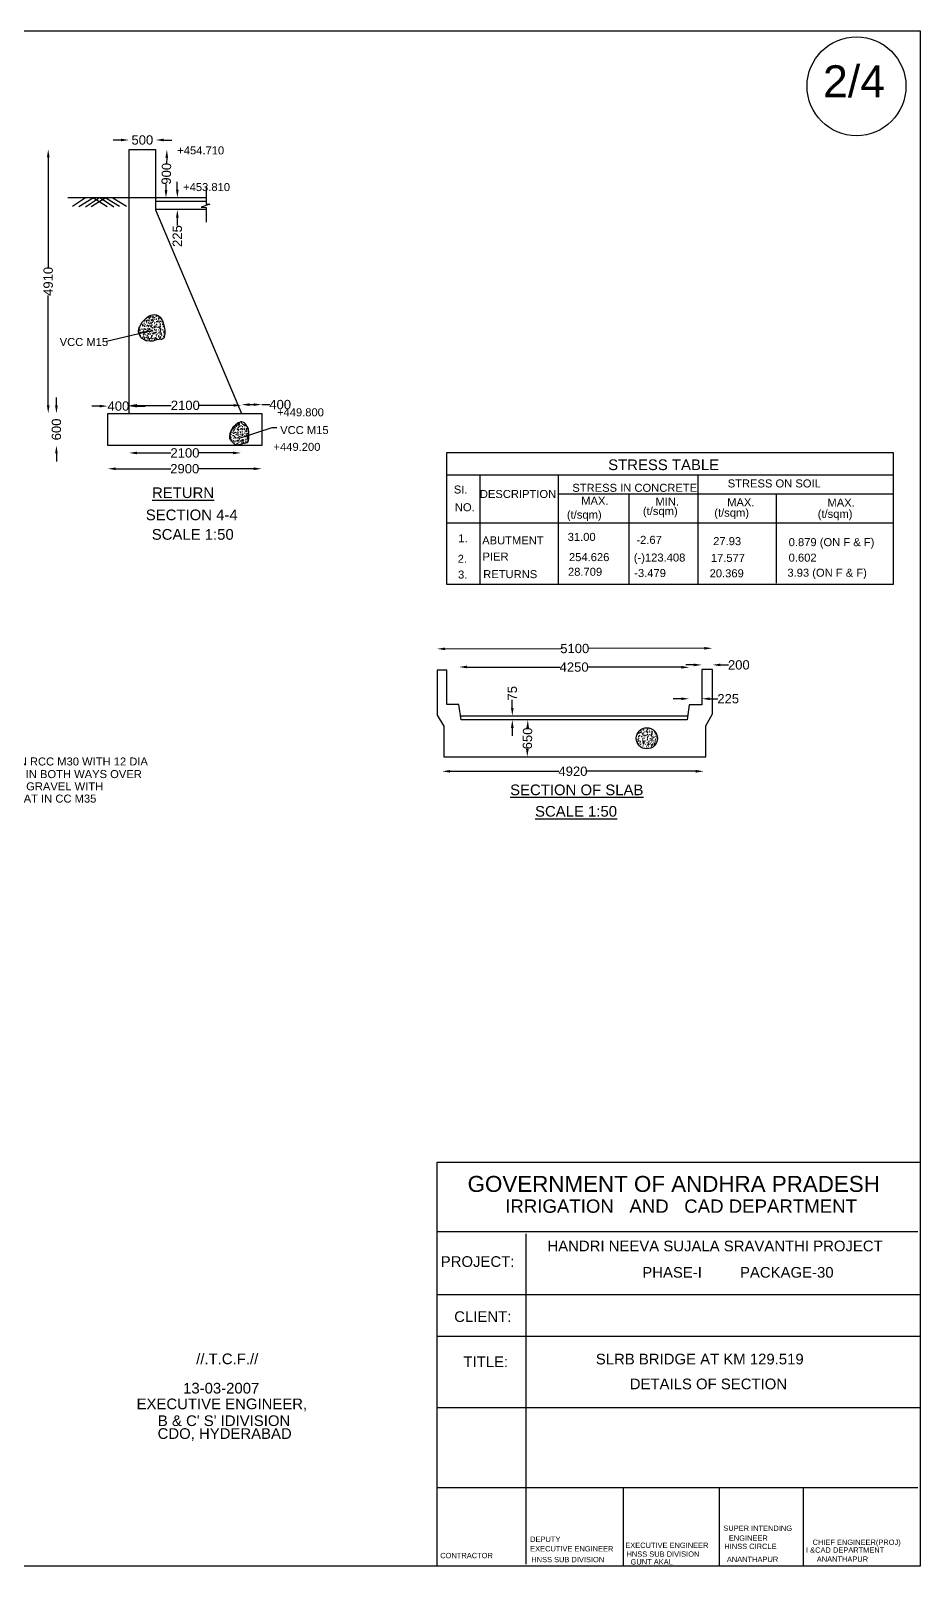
# Model space of a CAD drawing. Header units: millimetres. Extents: x 1649 to 41307, y 1162 to 29945.
# Drawn here: x 24627 to 41307, y 1162 to 29945 of the extents above; entities that cross this region are included whole.
import ezdxf

# ---------------------------------------------------------------- set-up
doc = ezdxf.new("R2010")
doc.units = ezdxf.units.MM
doc.header["$MEASUREMENT"] = 0
for name, color, linetype in [('DIMENSION', 7, 'Continuous'), ('DRAWING', 7, 'Continuous'), ('TEXT', 7, 'Continuous')]:
    doc.layers.add(name, color=color, linetype=linetype)
doc.styles.get("Standard").update_dxf_attribs({"font": 'arial.ttf'})
doc.dimstyles.get("Standard").update_dxf_attribs({"dimtxt": 175, "dimasz": 150, "dimexe": 0.18, "dimexo": 0.0625, "dimgap": 0.09, "dimtad": 0, "dimdec": 0, "dimzin": 0, "dimdsep": 46, "dimtxsty": 'Standard', "dimcen": 0.09, "dimse1": 1, "dimse2": 1, "dimadec": 0, "dimazin": 0, "dimtfac": 1, "dimtdec": 0, "dimtofl": 0, "dimtmove": 0, "dimatfit": 3, "dimfxl": 1, "dimtolj": 1, "dimtzin": 0, "dimarcsym": 0})
pattern_1 = [(50, (0, 0), (107.58903, -9.41282), [11.25, -123.75]), (355, (0, 0), (-20.8127, 112.82882), [9, -99]), (100.45144, (8.97, -0.78), (86.77633, 103.416), [9.56103, -105.17132]), (46.1842, (0, 30), (160.0862, -24.8279), [16.875, -185.625]), (96.63564, (13.34, 27.93), (140.1993, 146.1178), [14.34155, -157.75706]), (351.18416, (0, 30), (140.1993, 146.1178), [13.5, -148.5]), (21, (15, 22.5), (89.53606, -60.39283), [11.25, -123.75]), (326, (15, 22.5), (36.4973, 108.7725), [9, -99]), (71.45144, (22.46, 17.47), (126.03336, 48.37967), [9.56103, -105.17132]), (37.5, (0, 0), (1.823978, 49.934078), [0, -97.8, 0, -100.5, 0, -99.375]), (7.5, (0, 0), (39.46043, 59.16176), [0, -57.3, 0, -95.55, 0, -37.875]), (327.5, (-33.45, 0), (80.073365, -3.38323), [0, -37.5, 0, -117, 0, -155.25]), (317.5, (-48.45, 0), (87.47793, 15.01575), [0, -48.75, 0, -77.7, 0, -110.25])]

# ---------------------------------------------------------------- blocks, each defined once
blk = doc.blocks.new('*D23')
at = {"layer": 'Defpoints', "color": 0, "transparency": 16777216}
for p in [(26469, 22021), (28569, 22030), (28569, 22021)]:
    blk.add_point(p, dxfattribs=at)
at = {"layer": 'DIMENSION', "color": 0, "lineweight": -2, "transparency": 16777216}
for p, q in [((26619, 22030), (27256, 22030)), ((28419, 22030), (27782, 22030))]:
    blk.add_line(p, q, dxfattribs=at)
at = {"layer": 'DIMENSION', "color": 0, "transparency": 16777216}
for points in [[(26619, 22055), (26619, 22005), (26469, 22030)], [(28419, 22055), (28419, 22005), (28569, 22030)]]:
    blk.add_solid(points, dxfattribs=at)
at = {"layer": 'DIMENSION', "color": 0, "transparency": 16777216, "insert": (27519, 22030), "char_height": 175, "attachment_point": 5}
blk.add_mtext('\\A1;2100', dxfattribs=at)
blk = doc.blocks.new('*D24')
at = {"layer": 'Defpoints', "color": 0, "transparency": 16777216}
for p in [(26071, 22170), (28958, 22170), (28958, 21734)]:
    blk.add_point(p, dxfattribs=at)
at = {"layer": 'DIMENSION', "color": 0, "lineweight": -2, "transparency": 16777216}
for p, q in [((26221, 21734), (27252, 21734)), ((28808, 21734), (27777, 21734))]:
    blk.add_line(p, q, dxfattribs=at)
at = {"layer": 'DIMENSION', "color": 0, "transparency": 16777216}
for points in [[(26221, 21759), (26221, 21709), (26071, 21734)], [(28808, 21759), (28808, 21709), (28958, 21734)]]:
    blk.add_solid(points, dxfattribs=at)
at = {"layer": 'DIMENSION', "color": 0, "transparency": 16777216, "insert": (27515, 21734), "char_height": 175, "attachment_point": 5}
blk.add_mtext('\\A1;2900', dxfattribs=at)
blk = doc.blocks.new('*D25')
at = {"layer": 'Defpoints', "color": 0, "transparency": 16777216}
for p in [(26071, 22772), (26471, 22908), (26471, 22772)]:
    blk.add_point(p, dxfattribs=at)
at = {"layer": 'DIMENSION', "color": 0, "lineweight": -2, "transparency": 16777216}
for p, q in [((25921, 22908), (25771, 22908)), ((26621, 22908), (26771, 22908))]:
    blk.add_line(p, q, dxfattribs=at)
at = {"layer": 'DIMENSION', "color": 0, "transparency": 16777216}
for points in [[(25921, 22933), (25921, 22883), (26071, 22908)], [(26621, 22933), (26621, 22883), (26471, 22908)]]:
    blk.add_solid(points, dxfattribs=at)
at = {"layer": 'DIMENSION', "color": 0, "transparency": 16777216, "insert": (26271, 22908), "char_height": 175, "attachment_point": 5}
blk.add_mtext('\\A1;400', dxfattribs=at)
blk = doc.blocks.new('*D26')
at = {"layer": 'Defpoints', "color": 0, "transparency": 16777216}
for p in [(26471, 22772), (28580, 22922), (28580, 22772)]:
    blk.add_point(p, dxfattribs=at)
at = {"layer": 'DIMENSION', "color": 0, "lineweight": -2, "transparency": 16777216}
for p, q in [((26621, 22922), (27263, 22922)), ((28430, 22922), (27788, 22922))]:
    blk.add_line(p, q, dxfattribs=at)
at = {"layer": 'DIMENSION', "color": 0, "transparency": 16777216}
for points in [[(26621, 22947), (26621, 22897), (26471, 22922)], [(28430, 22947), (28430, 22897), (28580, 22922)]]:
    blk.add_solid(points, dxfattribs=at)
at = {"layer": 'DIMENSION', "color": 0, "transparency": 16777216, "insert": (27526, 22922), "char_height": 175, "attachment_point": 5}
blk.add_mtext('\\A1;2100', dxfattribs=at)
blk = doc.blocks.new('*D27')
at = {"layer": 'Defpoints', "color": 0, "transparency": 16777216}
for p in [(28580, 22772), (28958, 22936), (28958, 22772)]:
    blk.add_point(p, dxfattribs=at)
at = {"layer": 'DIMENSION', "color": 0, "lineweight": -2, "transparency": 16777216}
for p, q in [((28730, 22936), (28808, 22936)), ((28958, 22936), (29108, 22936))]:
    blk.add_line(p, q, dxfattribs=at)
at = {"layer": 'DIMENSION', "color": 0, "transparency": 16777216}
for points in [[(28730, 22961), (28730, 22911), (28580, 22936)], [(28808, 22961), (28808, 22911), (28958, 22936)]]:
    blk.add_solid(points, dxfattribs=at)
at = {"layer": 'DIMENSION', "color": 0, "transparency": 16777216, "insert": (29305, 22936), "char_height": 175, "attachment_point": 5}
blk.add_mtext('\\A1;400', dxfattribs=at)
blk = doc.blocks.new('*D28')
at = {"layer": 'Defpoints', "color": 0, "transparency": 16777216}
for p in [(25109, 22772), (26071, 22772), (26071, 22170)]:
    blk.add_point(p, dxfattribs=at)
at = {"layer": 'DIMENSION', "color": 0, "lineweight": -2, "transparency": 16777216}
for p, q in [((25109, 22922), (25109, 23072)), ((25109, 22020), (25109, 21870))]:
    blk.add_line(p, q, dxfattribs=at)
at = {"layer": 'DIMENSION', "color": 0, "transparency": 16777216}
for points in [[(25084, 22922), (25134, 22922), (25109, 22772)], [(25084, 22020), (25134, 22020), (25109, 22170)]]:
    blk.add_solid(points, dxfattribs=at)
at = {"layer": 'DIMENSION', "color": 0, "transparency": 16777216, "insert": (25109, 22471), "char_height": 175, "attachment_point": 5, "rotation": 90}
blk.add_mtext('\\A1;600', dxfattribs=at)
blk = doc.blocks.new('*D29')
at = {"layer": 'Defpoints', "color": 0, "transparency": 16777216}
for p in [(24955, 27720), (26471, 27720), (26471, 22772)]:
    blk.add_point(p, dxfattribs=at)
at = {"layer": 'DIMENSION', "color": 0, "lineweight": -2, "transparency": 16777216}
for p, q in [((24955, 27570), (24955, 25511)), ((24955, 22922), (24955, 24981))]:
    blk.add_line(p, q, dxfattribs=at)
at = {"layer": 'DIMENSION', "color": 0, "transparency": 16777216}
for points in [[(24930, 27570), (24980, 27570), (24955, 27720)], [(24930, 22922), (24980, 22922), (24955, 22772)]]:
    blk.add_solid(points, dxfattribs=at)
at = {"layer": 'DIMENSION', "color": 0, "transparency": 16777216, "insert": (24955, 25246), "char_height": 175, "attachment_point": 5, "rotation": 90}
blk.add_mtext('\\A1;4910', dxfattribs=at)
blk = doc.blocks.new('*D30')
at = {"layer": 'Defpoints', "color": 0, "transparency": 16777216}
for p in [(26471, 27720), (26970, 27896), (26970, 27720)]:
    blk.add_point(p, dxfattribs=at)
at = {"layer": 'DIMENSION', "color": 0, "lineweight": -2, "transparency": 16777216}
for p, q in [((26321, 27896), (26171, 27896)), ((27120, 27896), (27270, 27896))]:
    blk.add_line(p, q, dxfattribs=at)
at = {"layer": 'DIMENSION', "color": 0, "transparency": 16777216}
for points in [[(26321, 27921), (26321, 27871), (26471, 27896)], [(27120, 27921), (27120, 27871), (26970, 27896)]]:
    blk.add_solid(points, dxfattribs=at)
at = {"layer": 'DIMENSION', "color": 0, "transparency": 16777216, "insert": (26720, 27896), "char_height": 175, "attachment_point": 5}
blk.add_mtext('\\A1;500', dxfattribs=at)
blk = doc.blocks.new('*D31')
at = {"layer": 'Defpoints', "color": 0, "transparency": 16777216}
for p in [(26970, 27720), (26951, 26814), (27162, 26810)]:
    blk.add_point(p, dxfattribs=at)
at = {"layer": 'DIMENSION', "color": 0, "lineweight": -2, "transparency": 16777216}
for p, q in [((27177, 27566), (27175, 27456)), ((27165, 26960), (27167, 27070))]:
    blk.add_line(p, q, dxfattribs=at)
at = {"layer": 'DIMENSION', "color": 0, "transparency": 16777216}
for points in [[(27152, 27566), (27202, 27565), (27181, 27716)], [(27140, 26960), (27190, 26959), (27162, 26810)]]:
    blk.add_solid(points, dxfattribs=at)
at = {"layer": 'DIMENSION', "color": 0, "transparency": 16777216, "insert": (27171, 27263), "char_height": 175, "attachment_point": 5, "rotation": 88.7972}
blk.add_mtext('\\A1;900', dxfattribs=at)
blk = doc.blocks.new('*D32')
at = {"layer": 'Defpoints', "color": 0, "transparency": 16777216}
for p in [(27401, 26814), (27376, 26592), (27401, 26592)]:
    blk.add_point(p, dxfattribs=at)
at = {"layer": 'DIMENSION', "color": 0, "lineweight": -2, "transparency": 16777216}
for p, q in [((27376, 26964), (27376, 27114)), ((27376, 26442), (27376, 26292))]:
    blk.add_line(p, q, dxfattribs=at)
at = {"layer": 'DIMENSION', "color": 0, "transparency": 16777216}
for points in [[(27351, 26964), (27401, 26964), (27376, 26814)], [(27351, 26442), (27401, 26442), (27376, 26592)]]:
    blk.add_solid(points, dxfattribs=at)
at = {"layer": 'DIMENSION', "color": 0, "transparency": 16777216, "insert": (27376, 26096), "char_height": 175, "attachment_point": 5, "rotation": 90}
blk.add_mtext('\\A1;225', dxfattribs=at)
blk = doc.blocks.new('*D33')
at = {"layer": 'Defpoints', "color": 0, "transparency": 16777216}
for p in [(32340, 16492), (37248, 16492), (37248, 16063)]:
    blk.add_point(p, dxfattribs=at)
at = {"layer": 'DIMENSION', "color": 0, "lineweight": -2, "transparency": 16777216}
for p, q in [((32490, 16063), (34529, 16063)), ((37098, 16063), (35058, 16063))]:
    blk.add_line(p, q, dxfattribs=at)
at = {"layer": 'DIMENSION', "color": 0, "transparency": 16777216}
for points in [[(32490, 16088), (32490, 16038), (32340, 16063)], [(37098, 16088), (37098, 16038), (37248, 16063)]]:
    blk.add_solid(points, dxfattribs=at)
at = {"layer": 'DIMENSION', "color": 0, "transparency": 16777216, "insert": (34794, 16063), "char_height": 175, "attachment_point": 5}
blk.add_mtext('\\A1;4920', dxfattribs=at)
blk = doc.blocks.new('*D34')
at = {"layer": 'Defpoints', "color": 0, "transparency": 16777216}
for p in [(33867, 17026), (33856, 16335), (33937, 16333)]:
    blk.add_point(p, dxfattribs=at)
at = {"layer": 'DIMENSION', "color": 0, "lineweight": -2, "transparency": 16777216}
for p, q in [((33945, 16875), (33945, 16873)), ((33939, 16483), (33939, 16485))]:
    blk.add_line(p, q, dxfattribs=at)
at = {"layer": 'DIMENSION', "color": 0, "transparency": 16777216}
for points in [[(33920, 16875), (33970, 16874), (33948, 17025)], [(33914, 16484), (33964, 16483), (33937, 16333)]]:
    blk.add_solid(points, dxfattribs=at)
at = {"layer": 'DIMENSION', "color": 0, "transparency": 16777216, "insert": (33942, 16679), "char_height": 175, "attachment_point": 5, "rotation": 89.0856}
blk.add_mtext('\\A1;650', dxfattribs=at)
blk = doc.blocks.new('*D35')
at = {"layer": 'Defpoints', "color": 0, "transparency": 16777216}
for p in [(33657, 17100), (33718, 17100), (33718, 17026)]:
    blk.add_point(p, dxfattribs=at)
at = {"layer": 'DIMENSION', "color": 0, "lineweight": -2, "transparency": 16777216}
for p, q in [((33657, 17250), (33657, 17400)), ((33657, 16876), (33657, 16726))]:
    blk.add_line(p, q, dxfattribs=at)
at = {"layer": 'DIMENSION', "color": 0, "transparency": 16777216}
for points in [[(33632, 17250), (33682, 17250), (33657, 17100)], [(33632, 16876), (33682, 16876), (33657, 17026)]]:
    blk.add_solid(points, dxfattribs=at)
at = {"layer": 'DIMENSION', "color": 0, "transparency": 16777216, "insert": (33657, 17526), "char_height": 175, "attachment_point": 5, "rotation": 90}
blk.add_mtext('\\A1;75', dxfattribs=at)
blk = doc.blocks.new('*D36')
at = {"layer": 'Defpoints', "color": 0, "transparency": 16777216}
for p in [(37209, 17969), (37409, 18057), (37409, 17969)]:
    blk.add_point(p, dxfattribs=at)
at = {"layer": 'DIMENSION', "color": 0, "lineweight": -2, "transparency": 16777216}
for p, q in [((37059, 18057), (36909, 18057)), ((37559, 18057), (37709, 18057))]:
    blk.add_line(p, q, dxfattribs=at)
at = {"layer": 'DIMENSION', "color": 0, "transparency": 16777216}
for points in [[(37059, 18082), (37059, 18032), (37209, 18057)], [(37559, 18082), (37559, 18032), (37409, 18057)]]:
    blk.add_solid(points, dxfattribs=at)
at = {"layer": 'DIMENSION', "color": 0, "transparency": 16777216, "insert": (37904, 18057), "char_height": 175, "attachment_point": 5}
blk.add_mtext('\\A1;200', dxfattribs=at)
blk = doc.blocks.new('*D37')
at = {"layer": 'Defpoints', "color": 0, "transparency": 16777216}
for p in [(36976, 18013), (32656, 17317), (36975, 17312)]:
    blk.add_point(p, dxfattribs=at)
at = {"layer": 'DIMENSION', "color": 0, "lineweight": -2, "transparency": 16777216}
for p, q in [((32807, 18018), (34552, 18016)), ((36826, 18013), (35081, 18015))]:
    blk.add_line(p, q, dxfattribs=at)
at = {"layer": 'DIMENSION', "color": 0, "transparency": 16777216}
for points in [[(32807, 18043), (32807, 17993), (32657, 18018)], [(36826, 18038), (36826, 17988), (36976, 18013)]]:
    blk.add_solid(points, dxfattribs=at)
at = {"layer": 'DIMENSION', "color": 0, "transparency": 16777216, "insert": (34816, 18016), "char_height": 175, "attachment_point": 5, "rotation": 359.9242}
blk.add_mtext('\\A1;4250', dxfattribs=at)
blk = doc.blocks.new('*D38')
at = {"layer": 'Defpoints', "color": 0, "transparency": 16777216}
for p in [(36975, 17312), (37209, 17423), (37209, 17312)]:
    blk.add_point(p, dxfattribs=at)
at = {"layer": 'DIMENSION', "color": 0, "lineweight": -2, "transparency": 16777216}
for p, q in [((36825, 17423), (36675, 17423)), ((37359, 17423), (37509, 17423))]:
    blk.add_line(p, q, dxfattribs=at)
at = {"layer": 'DIMENSION', "color": 0, "transparency": 16777216}
for points in [[(36825, 17448), (36825, 17398), (36975, 17423)], [(37359, 17448), (37359, 17398), (37209, 17423)]]:
    blk.add_solid(points, dxfattribs=at)
at = {"layer": 'DIMENSION', "color": 0, "transparency": 16777216, "insert": (37705, 17423), "char_height": 175, "attachment_point": 5}
blk.add_mtext('\\A1;225', dxfattribs=at)
blk = doc.blocks.new('*D39')
at = {"layer": 'Defpoints', "color": 0, "transparency": 16777216}
for p in [(37408, 18369), (32250, 17667), (37409, 17678)]:
    blk.add_point(p, dxfattribs=at)
at = {"layer": 'DIMENSION', "color": 0, "lineweight": -2, "transparency": 16777216}
for p, q in [((32398, 18358), (34567, 18363)), ((37258, 18369), (35089, 18364))]:
    blk.add_line(p, q, dxfattribs=at)
at = {"layer": 'DIMENSION', "color": 0, "transparency": 16777216}
for points in [[(32398, 18383), (32398, 18333), (32248, 18358)], [(37258, 18394), (37258, 18344), (37408, 18369)]]:
    blk.add_solid(points, dxfattribs=at)
at = {"layer": 'DIMENSION', "color": 0, "transparency": 16777216, "insert": (34828, 18364), "char_height": 175, "attachment_point": 5, "rotation": 0.1269}
blk.add_mtext('\\A1;5100', dxfattribs=at)

msp = doc.modelspace()

# ---------------------------------------------------------------- hatches: boundary and pattern name
at = {"layer": 'DRAWING'}
h = msp.add_hatch(dxfattribs=at)
h.set_pattern_fill('AR-CONC', color=256, scale=15)
h.set_pattern_definition(pattern_1)
h.paths.add_polyline_path([(27125.3, 24423.8), (27098.5, 24507), (27056.1, 24577.5), (27020.8, 24600.1), (26979.8, 24618.5), (26938.9, 24624.1), (26876.7, 24612.8), (26831.5, 24590.2), (26794.8, 24553.6), (26710.1, 24477.4), (26676.2, 24413.9), (26666.3, 24399.8), (26652.2, 24357.4), (26646.5, 24315.1), (26656.4, 24270), (26671.9, 24233.3), (26697.4, 24191), (26736.9, 24159.9), (26790.6, 24128.9), (26862.6, 24123.2), (26919.1, 24126.1), (26988.3, 24151.5), (27091.4, 24162.7), (27122.5, 24183.9), (27138, 24223.4), (27140.8, 24264.3), (27142.2, 24329.2)])
h = msp.add_hatch(dxfattribs=at)
h.set_pattern_fill('AR-CONC', color=256, scale=15)
h.set_pattern_definition(pattern_1)
h.paths.add_polyline_path([(28718.8, 22388.3), (28718.8, 22423.5), (28708.2, 22476.2), (28690.6, 22522), (28680.1, 22532.5), (28658.9, 22564.2), (28644.9, 22588.8), (28616.7, 22602.9), (28588.5, 22613.4), (28563.9, 22613.4), (28539.2, 22599.3), (28518.1, 22595.8), (28419.5, 22504.4), (28384.3, 22455.1), (28359.7, 22388.3), (28352.6, 22349.6), (28356.1, 22303.9), (28373.8, 22275.8), (28387.8, 22258.2), (28419.5, 22223), (28447.7, 22194.9), (28497, 22184.3), (28606.1, 22208.9), (28690.6, 22226.5), (28708.2, 22258.2), (28715.3, 22307.4), (28715.3, 22346.1)])
h = msp.add_hatch(dxfattribs=at)
h.set_pattern_fill('AR-CONC', color=256, scale=15)
h.set_pattern_definition(pattern_1)
h.paths.add_polyline_path([(35982.3, 16681.2, 1), (36377.7, 16681.2, 1)])

# ---------------------------------------------------------------- linework, layer by layer
msp.add_circle((40111, 28903.5), 927)
for points in [[(26471.2, 22771.7), (26471.2, 27720.3), (26969.8, 27720.3), (26969.8, 26586.7), (28579.8, 22771.7)], [(27913.9, 26814), (25323.9, 26814)], [(25656.4, 26814), (25410.7, 26650.8)], [(25807.3, 26814), (25526.8, 26645)], [(25915.7, 26814), (25656.4, 26639.2)], [(26033.7, 26814), (25762.8, 26643.1)], [(25807.3, 26814), (26060.8, 26648.9)], [(25935, 26814), (26186.5, 26643.1)], [(26033.7, 26814), (26292.9, 26654.7)], [(26167.2, 26814), (26422.5, 26654.7)], [(27913.9, 27016.3), (27913.9, 26696.2), (27984.3, 26696.2), (27822.1, 26635.7), (27913.9, 26629.8), (27917.8, 26356.6)], [(27913.9, 26745), (26969.8, 26745)], [(27914.5, 26591.6), (26969.8, 26591.6)], [(32375.8, 16334.6), (37283.6, 16334.6), (37283.6, 16917.4), (37409.4, 17140.2), (37409.4, 17968.7), (37209.2, 17968.7), (37209.2, 17311.6), (36974.7, 17311.6), (36934.7, 17025.9), (32696.1, 17025.9), (32656.1, 17317.3), (32427.3, 17317.3), (32427.3, 17957.3), (32250, 17957.3), (32250, 17117.4), (32375.8, 16911.7), (32375.8, 16334.6)], [(32685.9, 17100.4), (36945.1, 17100.4)]]:
    msp.add_lwpolyline(points, dxfattribs=at)
for points in [[(26676.2, 24413.9), (26710.1, 24477.4), (26794.8, 24553.6), (26831.5, 24590.2), (26876.7, 24612.8), (26938.9, 24624.1), (26979.8, 24618.5), (27020.8, 24600.1), (27056.1, 24577.5), (27098.5, 24507), (27125.3, 24423.8), (27142.2, 24329.2), (27140.8, 24264.3), (27138, 24223.4), (27122.5, 24183.9), (27091.4, 24162.7), (26988.3, 24151.5), (26919.1, 24126.1), (26862.6, 24123.2), (26790.6, 24128.9), (26736.9, 24159.9), (26697.4, 24191), (26671.9, 24233.3), (26656.4, 24270), (26646.5, 24315.1), (26652.2, 24357.4), (26666.3, 24399.8)], [(26071.1, 22771.7), (28958.2, 22771.7), (28958.2, 22170.3), (26071.1, 22170.3)], [(28518.1, 22595.8), (28419.5, 22504.4), (28384.3, 22455.1), (28359.7, 22388.3), (28352.6, 22349.6), (28356.1, 22303.9), (28373.8, 22275.8), (28387.8, 22258.2), (28419.5, 22223), (28447.7, 22194.9), (28497, 22184.3), (28606.1, 22208.9), (28690.6, 22226.5), (28708.2, 22258.2), (28715.3, 22307.4), (28715.3, 22346.1), (28718.8, 22388.3), (28718.8, 22423.5), (28708.2, 22476.2), (28690.6, 22522), (28680.1, 22532.5), (28658.9, 22564.2), (28644.9, 22588.8), (28616.7, 22602.9), (28588.5, 22613.4), (28563.9, 22613.4), (28539.2, 22599.3)]]:
    msp.add_lwpolyline(points, close=True, dxfattribs=at)
msp.add_circle((36180, 16681.2), 197.7, dxfattribs=at)
at = {"layer": 'TEXT'}
for p, q in [((32431.4, 21619.7), (40795, 21619.7)), ((33050.3, 21603.8), (33050.3, 19576.4)), ((34517.1, 21618.5), (34517.1, 19567.5)), ((37134.9, 21620.8), (37134.9, 19556.3)), ((34518.7, 21264), (40789, 21264)), ((35841.9, 21260.8), (35841.9, 19569.6)), ((38603, 21257.2), (38603, 19589.4)), ((32430.5, 20719.3), (40785, 20719.3)), ((32241.3, 7434.6), (41263, 7434.6)), ((33911.1, 7394.6), (33911.1, 1202.5)), ((32248.8, 6256.2), (41297.8, 6256.2)), ((32243.3, 5475.1), (41307.1, 5475.1)), ((32239.8, 4136), (41292, 4136)), ((32250.9, 2637.8), (41259.7, 2637.8)), ((35735.8, 2638.4), (35735.8, 1173.8)), ((37534.8, 2635.3), (37534.8, 1165)), ((39110.4, 2622.3), (39110.4, 1165.2))]:
    msp.add_line(p, q, dxfattribs=at)
for points in [[(41304.5, 1162.1), (1649.2, 1162.1), (1649.2, 29944.5), (41304.5, 29944.5)], [(32429.2, 22037.5), (40799.8, 22037.5), (40799.8, 19566.6), (32429.2, 19566.6)], [(32245.5, 8735.1), (41304.5, 8735.1), (41304.5, 1162.1), (32245.5, 1162.1)]]:
    msp.add_lwpolyline(points, close=True, dxfattribs=at)

# ---------------------------------------------------------------- texts
for s, height, p in [('2/4', 600, (39482.1, 28696.5)), ('+454.710', 150, (27374.9, 27626.4)), ('+453.810', 150, (27484.4, 26938.7)), ('VCC M15', 150, (25169.9, 24035)), ('+449.800', 150, (29244.7, 22717.2)), ('VCC M15', 150, (29304.2, 22384.4)), ('+449.200', 150, (29179.3, 22069.3)), ('STRESS TABLE', 200, (35454.6, 21708.7)), ('    %%URETURN', 200, (26591.2, 21185.1)), ('     SI.', 150, (32269.9, 21270.1)), ('DESCRIPTION', 150, (33048.3, 21186.4)), ('STRESS IN CONCRETE', 150, (34782.7, 21301.9)), ('STRESS ON SOIL', 150, (37695.6, 21383.7)), ('     NO.', 150, (32288.4, 20937.6)), ('MAX.', 150, (34949.5, 21058.2)), ('(t/sqm)', 150, (36105.8, 20866.3)), ('MIN.', 150, (36339.9, 21045.1)), ('MAX.', 150, (37685.2, 21030.4)), ('MAX.', 150, (39565.9, 21023.1)), ('     SECTION 4-4', 200, (26396.9, 20769.7)), ('(t/sqm)', 150, (34680.6, 20798.8)), ('(t/sqm)', 150, (37444.1, 20835.9)), ('(t/sqm)', 150, (39383.6, 20813.9)), ('      SCALE 1:50', 200, (26430.8, 20403.4)), ('     1.', 150, (32353.1, 20355.8)), (' ABUTMENT', 150, (33033.8, 20316.6)), ('  31.00', 150, (34578.6, 20382)), ('-2.67', 150, (35983.5, 20326.3)), ('27.93', 150, (37422.9, 20302.4)), ('0.879 (ON F & F)', 150, (38839.2, 20283.3)), (' PIER', 150, (33040.3, 20012.9)), ('    254.626', 150, (34486.9, 20002.8)), ('(-)123.408', 150, (35934.8, 19994.9)), ('     2.', 150, (32341.4, 19971.1)), ('   28.709', 150, (34526.2, 19728.1)), ('17.577', 150, (37379.6, 19988.7)), ('   3.93 (ON F & F)', 150, (38640.4, 19710.4)), ('   0.602', 150, (38663.3, 19993)), ('      3.', 150, (32290.8, 19675.7)), (' RETURNS', 150, (33053.2, 19683.4)), ('-3.479', 150, (35943.3, 19704.4)), ('20.369', 150, (37356.7, 19699.3)), ('150 THICK APPROACH SLAB IN RCC M30 WITH 12 DIA', 150, (21421.6, 16172.1)), ('225 THICK WELL COMPACTED GRAVEL WITH', 150, (21421.6, 15706.2)), ('@150 C/C ON  TOP & BOTTOM IN BOTH WAYS OVER', 150, (21421.6, 15935.9)), ('50-100-50 THICK WEARING COAT IN CC M35', 150, (21421.6, 15476.6)), ('%%USECTION OF SLAB', 200, (33616.2, 15615.5)), ('        %%USCALE 1:50', 200, (33462.2, 15213)), ('GOVERNMENT OF ANDHRA PRADESH', 300, (32818.6, 8179.3)), ('IRRIGATION   AND   CAD DEPARTMENT', 250, (33523.9, 7787.7)), ('HANDRI NEEVA SUJALA SRAVANTHI PROJECT', 200, (34315.6, 7066.1)), ('                        PROJECT:', 200, (30452.5, 6773.8)), ('                   PHASE-I', 200, (34619.5, 6571.9)), ('                 PACKAGE-30', 200, (36607, 6571.9)), ('                          CLIENT:', 200, (30549.9, 5741.4)), ('//.T.C.F.//', 200, (27729.6, 4950.2)), ('TITLE:', 200, (32740.1, 4895.7)), ('               SLRB BRIDGE AT KM 129.519', 200, (34058.8, 4946.5)), ('                             DETAILS OF SECTION', 200, (33608.8, 4480.1)), ('13-03-2007', 200, (27484, 4400.5)), ('EXECUTIVE ENGINEER,', 200, (26612.4, 4106)), ('CDO, HYDERABAD', 200, (27006, 3550)), ("B & C' S' IDIVISION", 200, (27011.5, 3791)), ('SUPER INTENDING', 100, (37614.2, 1825.2)), ('ENGINEER', 100, (37717.7, 1640.7)), ('DEPUTY', 100, (33991.9, 1619.1)), ('EXECUTIVE ENGINEER', 100, (33991.9, 1440.7)), ('EXECUTIVE ENGINEER', 100, (35775.2, 1506)), ('HNSS SUB DIVISION', 100, (35798.3, 1341.1)), ('HINSS CIRCLE', 100, (37633.6, 1485.6)), ('I &CAD DEPARTMENT', 100, (39164.2, 1416.7)), ('CHIEF ENGINEER(PROJ)', 100, (39286.8, 1562.8)), ('                        CONTRACTOR', 100, (31375.5, 1313.3)), ('HNSS SUB DIVISION', 100, (34013.4, 1237.9)), ('GUNT AKAL', 100, (35874.8, 1195.9)), ('   ANANTHAPUR', 100, (37563.3, 1242)), ('ANANTHAPUR', 100, (39366.2, 1245.9))]:
    msp.add_text(s, height=height, dxfattribs=at).set_placement(p)

# ---------------------------------------------------------------- dimensions: what is measured, and where the dimension line sits
at = {"layer": 'DIMENSION'}
for p1, p2, distance, text, picture, middle in [((26471.2, 27720.3), (26969.8, 27720.3), 175.6, '500', '*D30', (26720.5, 27895.8)), ((26471.2, 22771.7), (26471.2, 27720.3), 1515.8, '4910', '*D29', (24955.3, 25246)), ((26969.8, 27720.3), (26950.8, 26814), 210.8, '900', '*D31', (27171, 27262.7)), ((27401.4, 26814), (27401.4, 26591.6), -25, '225', '*D32', (27376.4, 26096)), ((26071.1, 22170.3), (26071.1, 22771.7), 961.7, '600', '*D28', (25109.4, 22471)), ((26471.2, 22771.7), (28579.8, 22771.7), 150.2, '2100', '*D26', (27525.5, 22921.9)), ((28579.8, 22771.7), (28958.2, 22771.7), 164.3, '400', '*D27', (29304.9, 22936)), ((26071.1, 22170.3), (28958.2, 22170.3), -436, '2900', '*D24', (27514.7, 21734.2)), ((26468.6, 22020.6), (28569.5, 22020.6), 9.4, '2100', '*D23', (27519, 22030)), ((32249.9, 17666.8), (37409.4, 17678.2), 691.3, '5100', '*D39', (34828.1, 18363.8)), ((32656.1, 17317.3), (36974.7, 17311.6), 701.1, '4250', '*D37', (34816.3, 18015.5)), ((33718.1, 17025.9), (33718.1, 17100.4), 60.7, '75', '*D35', (33657.4, 17525.8)), ((36974.7, 17311.6), (37209.2, 17311.6), 111.7, '225', '*D38', (37704.8, 17423.3)), ((33867.2, 17025.9), (33856.1, 16334.6), 80.5, '650', '*D34', (33942.2, 16679)), ((32339.8, 16491.6), (37247.6, 16491.6), -428.6, '4920', '*D33', (34793.7, 16063))]:
    dim = msp.add_aligned_dim(p1=p1, p2=p2, distance=distance, text=text, dimstyle='Standard', dxfattribs=at)
    dim.commit()
    dim.dimension.update_dxf_attribs({"geometry": picture, "text_midpoint": middle})
for p1, p2, distance, picture, middle in [((26071.1, 22771.7), (26471.2, 22771.7), 136.1, '*D25', (26271.1, 22907.8)), ((37209.2, 17968.7), (37409.4, 17968.7), 88.3, '*D36', (37904, 18057.1))]:
    dim = msp.add_aligned_dim(p1=p1, p2=p2, distance=distance, dimstyle='Standard', dxfattribs=at)
    dim.commit()
    dim.dimension.update_dxf_attribs({"geometry": picture, "text_midpoint": middle})

# ---------------------------------------------------------------- leaders
at = {"layer": 'TEXT'}
for points in [[(26889.5, 24321.6), (26047.5, 24116.5)], [(28576.4, 22319.9), (29153.7, 22504.2), (29242.9, 22504.2)]]:
    msp.add_leader(points, dimstyle='Standard', override={"dimgap": 0.09, "dimtad": 0}, dxfattribs=at)

doc.saveas('drawing.dxf')
